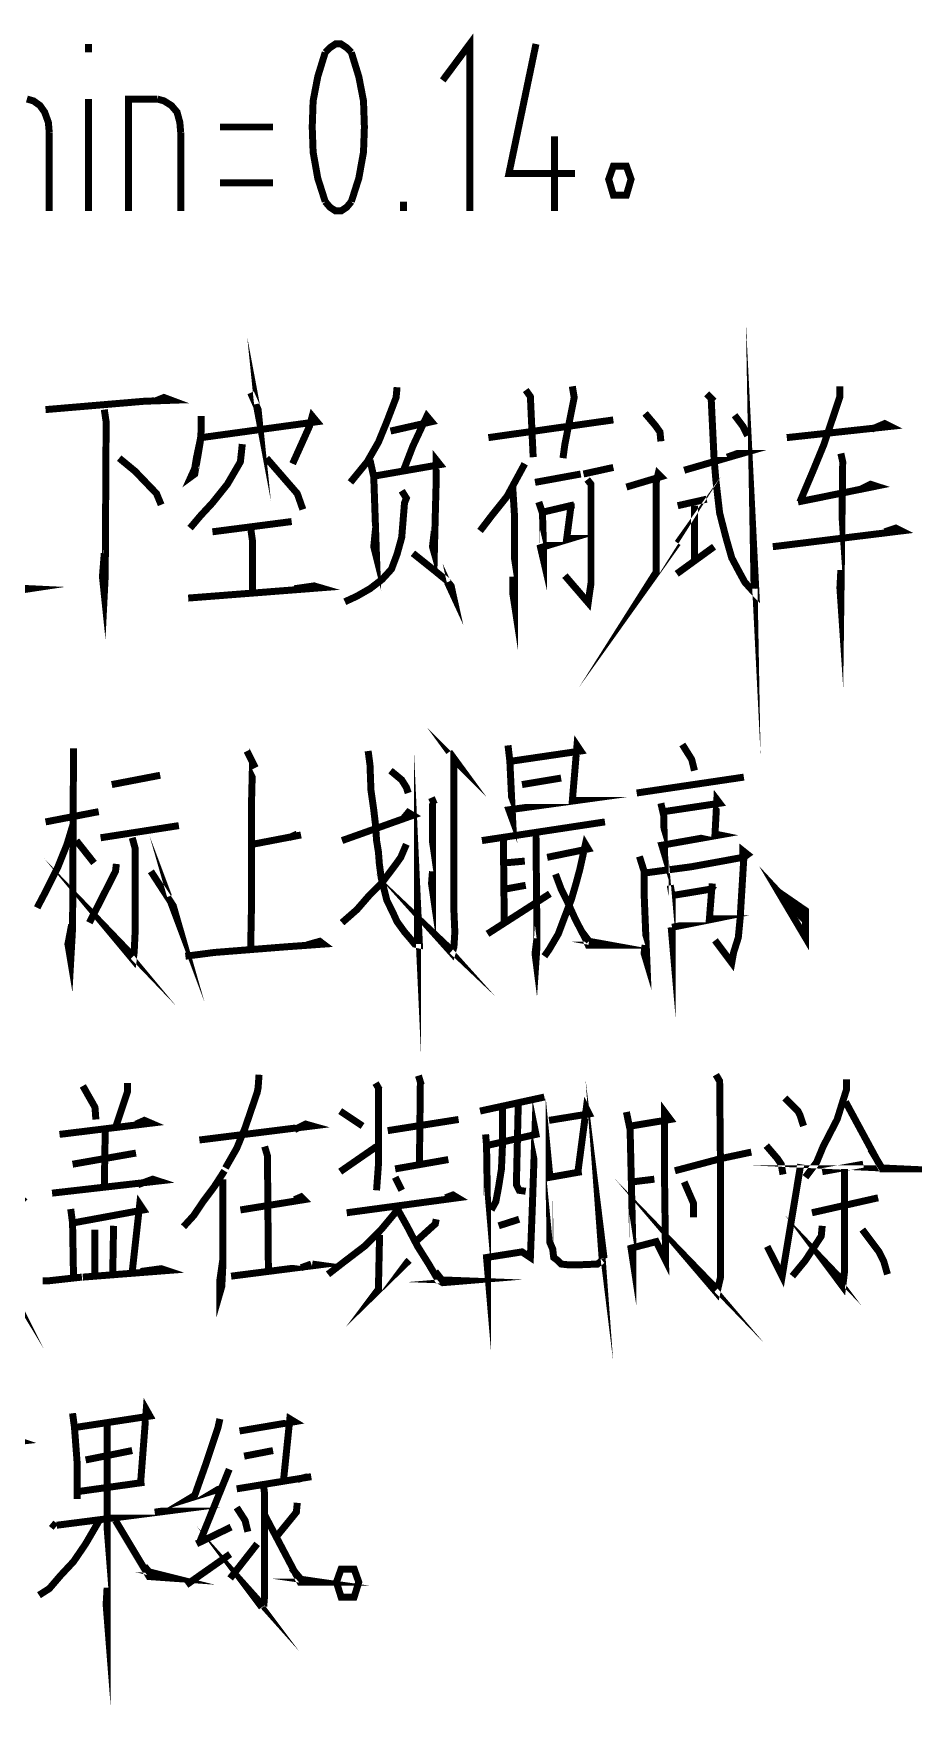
# Model space of a CAD drawing. Header units: millimetres. Extents: x -5 to 3318, y -968 to 297.
# Drawn here: x 700.1 to 747.4, y -577.6 to -487.8 of the extents above; entities that cross this region are included whole.
import ezdxf

# ---------------------------------------------------------------- set-up
doc = ezdxf.new("R2010")
doc.units = ezdxf.units.MM
doc.header["$LTSCALE"] = 0.25
doc.layers.add('P', color=7, linetype='Continuous')

msp = doc.modelspace()

# ---------------------------------------------------------------- linework, layer by layer
at = {"layer": 'P', "color": 6, "const_width": 0.37488}
for points in [[(703.1017472355215, -488.8567903483869), (703.1017472355215, -488.4052303483869)], [(717.2279072355218, -488.8567903483869), (716.9779872355216, -488.6068703483869), (716.6769472355218, -488.4052303483869), (716.3787472355216, -488.4052303483869), (716.0777072355218, -488.6068703483869), (715.8249472355219, -488.8567903483869)], [(723.5923472355216, -497.3711103483869), (723.5923472355216, -488.4052303483869), (722.1382672355217, -490.3591503483869)], [(727.1480272355216, -488.4052303483869), (725.6939472355216, -495.3689103483869), (729.2524672355216, -495.3689103483869)], [(715.8249472355219, -488.8567903483869), (715.4245072355216, -490.1575103483868), (715.1745872355218, -491.4610703483869), (715.1263072355218, -492.8640303483869), (715.1745872355218, -494.2158703483868), (715.4245072355216, -495.6188303483868), (715.8249472355219, -496.8712703483869)], [(717.2279072355218, -496.8712703483869), (717.6283472355217, -495.6188303483868), (717.8811072355215, -494.2158703483868), (717.9293872355215, -492.8640303483869), (717.8811072355215, -491.4610703483869), (717.6283472355217, -490.1575103483868), (717.2279072355218, -488.8567903483869)], [(700.9973072355215, -493.1650703483868), (700.9490272355215, -492.6141103483869), (700.7473872355217, -492.0631503483869), (700.4974672355215, -491.7109903483869), (700.1481472355217, -491.4610703483869), (699.7959872355218, -491.361670348387)], [(703.1017472355215, -497.3711103483869), (703.1017472355215, -491.361670348387)], [(705.2573072355217, -497.3711103483869), (705.2573072355217, -491.361670348387), (706.8079472355216, -491.361670348387)], [(708.0603872355218, -493.1650703483868), (708.0121072355219, -492.6141103483869), (707.8615872355217, -492.0631503483869), (707.5605472355219, -491.7109903483869), (707.1601072355215, -491.4610703483869), (706.8079472355216, -491.361670348387)], [(700.9973072355215, -493.1650703483868), (700.9973072355215, -497.3711103483869)], [(708.0603872355218, -493.1650703483868), (708.0603872355218, -497.3711103483869)], [(713.0218672355218, -492.8640303483869), (710.1648272355214, -492.8640303483869)], [(728.1505472355216, -493.3638703483869), (728.1505472355216, -497.3711103483869)], [(732.0072672355218, -494.968470348387), (732.2571872355215, -495.6699503483869), (732.0072672355218, -496.5219503483869), (731.3057872355216, -496.5219503483869), (731.0558672355219, -495.6699503483869), (731.3057872355216, -494.968470348387), (732.0072672355218, -494.968470348387)], [(710.1648272355214, -495.8687503483869), (713.0218672355218, -495.8687503483869)], [(715.8249472355219, -496.8712703483869), (716.0777072355218, -497.1723103483869), (716.3787472355216, -497.3711103483869), (716.6769472355218, -497.3711103483869), (716.9779872355216, -497.1723103483869), (717.2279072355218, -496.8712703483869)], [(720.0338272355216, -497.3711103483869), (720.0338272355216, -496.8712703483869)], [(736.5654672355217, -507.5411503483869), (736.7159872355219, -510.6481103483869), (736.8153872355215, -511.8494303483869), (737.0170272355217, -513.6017103483869), (737.3663472355215, -514.9563903483869), (737.6673872355218, -516.0071903483869), (738.0678272355217, -516.7597903483869), (738.3688672355215, -517.3107503483869), (738.8204272355215, -517.8105903483869), (738.9709472355216, -517.9611103483869), (738.8204272355215, -514.9563903483869), (738.8687072355219, -517.6600703483869)], [(711.8177072355215, -507.1407103483868), (712.2181472355219, -508.0409903483869), (712.2692672355215, -508.5436703483869), (712.1187472355218, -507.742790348387)], [(700.7985072355218, -508.0409903483869), (706.1093072355216, -507.5922703483869), (707.5605472355219, -507.5411503483869), (707.1601072355215, -507.3906303483868), (706.6602672355216, -507.5922703483869)], [(719.6845072355218, -506.8396703483868), (719.6333872355217, -507.3906303483868), (719.1335472355217, -508.6941903483869), (718.6819872355218, -509.7961103483869), (718.0799072355217, -510.8469103483869), (717.1796272355218, -511.9488303483869)], [(726.5970672355215, -506.9901903483869), (726.8469872355217, -507.3423503483868), (726.9975072355219, -510.5969903483868)], [(729.1019472355215, -506.7913903483868), (729.2013472355216, -507.3906303483868), (728.7015072355216, -509.8955103483869), (728.5992672355214, -510.6481103483869)], [(736.315547235522, -507.1918303483869), (736.7159872355219, -507.5922703483869)], [(743.478027235522, -506.7913903483868), (743.478027235522, -507.3423503483868), (742.6260272355216, -509.8955103483869), (742.0267872355216, -511.3495903483869), (741.3253072355219, -513.0024703483869)], [(703.9537472355219, -508.0409903483869), (704.0531472355215, -508.6941903483869), (704.0048672355215, -516.9585903483869), (703.9537472355219, -517.9611103483869), (703.8543472355218, -517.0097103483869), (703.9537472355219, -515.7572703483869)], [(709.1651472355215, -508.3931503483868), (709.1651472355215, -509.0946303483869), (709.1140272355219, -509.7449903483869), (708.9635072355218, -510.6481103483869), (708.8129872355216, -511.5001103483869), (708.6113472355219, -511.6477903483869), (708.8129872355216, -511.1990703483868), (708.9123872355217, -510.5969903483868), (709.1140272355219, -509.6455903483869)], [(709.1651472355215, -509.5461903483869), (715.3762272355216, -508.6941903483869), (715.1263072355218, -508.3931503483868), (714.9757872355217, -508.9441103483869), (714.0726672355217, -510.9491503483869)], [(719.3323472355219, -509.1940303483868), (721.5361872355215, -508.6941903483869), (721.2862672355218, -508.3931503483868), (720.5365072355216, -509.9949103483868), (720.0338272355216, -511.2984703483869)], [(733.0097872355218, -508.2426303483869), (733.5607472355218, -508.8929903483869), (733.8106672355216, -509.2451503483869), (733.8589472355216, -509.7449903483869)], [(737.8179072355215, -508.342030348387), (738.2694672355219, -508.9441103483869), (738.5193872355217, -509.4439503483868)], [(724.5920272355215, -509.5461903483869), (731.3057872355216, -508.5947903483869)], [(740.6238272355217, -509.5461903483869), (746.1845472355217, -508.9441103483869), (745.8835072355218, -508.7935903483869), (745.1820272355217, -509.0946303483869)], [(711.3689872355217, -509.8955103483869), (711.2667472355215, -510.8469103483869), (710.5652672355218, -512.0510703483869), (709.7643872355216, -513.0507503483868), (709.1140272355219, -513.7522303483869), (708.5630672355219, -514.405430348387)], [(704.7546272355216, -510.6481103483869), (705.6066272355215, -511.3495903483869), (706.7596672355216, -512.5509103483869), (707.0095872355218, -513.1529903483869)], [(712.6697072355219, -510.6481103483869), (714.3225872355215, -512.5509103483869), (714.6236272355218, -513.402910348387)], [(718.2304272355218, -510.7475103483869), (718.4320672355216, -511.6477903483869), (718.5825872355217, -516.0071903483869), (718.4320672355216, -515.4051103483869), (718.5314672355216, -514.405430348387)], [(718.5314672355216, -511.5995103483868), (721.9877472355215, -510.9974303483868), (721.7889472355218, -510.7475103483869), (721.7889472355218, -511.7983103483868), (721.7378272355218, -513.7039503483869), (721.6867072355217, -515.7572703483869), (721.5873072355216, -515.4051103483869), (721.6867072355217, -514.5559503483869)], [(726.5459472355215, -510.9491503483869), (725.5945472355215, -512.7014303483869), (724.7936672355218, -513.7039503483869), (724.1433072355217, -514.5559503483869)], [(729.7011872355215, -511.5001103483869), (731.3057872355216, -511.1479503483869)], [(735.1113872355218, -511.2984703483869), (738.2183472355218, -510.3981903483868), (737.9684272355216, -510.3981903483868), (737.4174672355216, -510.5969903483868)], [(743.5291472355216, -510.3981903483868), (743.6285472355216, -510.8469103483869), (743.5291472355216, -518.3615503483869), (743.478027235522, -517.6117903483869), (743.5291472355216, -516.6575503483868)], [(727.0969072355219, -511.9488303483869), (729.5535072355219, -511.5001103483869)], [(729.9028272355217, -511.7983103483868), (730.104467235522, -512.0510703483869), (730.104467235522, -515.4051103483869), (730.104467235522, -516.7597903483869), (730.104467235522, -517.3590303483869), (730.0022272355218, -518.0605103483869), (729.9539472355218, -518.4126703483869), (728.7015072355216, -516.9585903483869)], [(732.0072672355218, -512.2015903483868), (733.8589472355216, -511.6477903483869), (733.7112672355215, -511.5001103483869), (733.6090272355218, -511.9488303483869), (733.6090272355218, -516.7597903483869), (733.2597072355215, -517.3107503483869), (734.7620672355215, -515.2063103483869)], [(741.2230672355217, -513.0024703483869), (745.4319472355219, -512.1504703483869), (745.1309072355216, -512.0510703483869), (744.5316672355216, -512.3492703483869)], [(697.1405872355217, -512.2015903483868), (697.2399872355218, -512.400390348387), (697.9414672355215, -514.9563903483869), (698.3930272355219, -516.1577103483869), (698.8445872355214, -517.5095503483869), (698.9439872355215, -517.8105903483869), (699.9465072355215, -517.6600703483869), (698.9439872355215, -517.6117903483869), (698.6429472355217, -517.0097103483869)], [(719.934427235522, -512.400390348387), (720.1843472355217, -512.8008303483869), (720.0849472355217, -513.0507503483868), (719.934427235522, -514.9052703483869), (719.6845072355218, -515.8083903483869), (719.3834672355215, -516.6092703483869), (718.8807872355219, -517.1602303483869), (718.2304272355218, -517.6600703483869), (717.5289472355216, -518.0605103483869), (716.8785872355215, -518.3615503483869)], [(725.8955872355218, -512.1504703483869), (725.9949872355219, -513.7522303483869), (725.9949872355219, -516.3082303483869), (725.9949872355219, -518.5120703483869), (725.8955872355218, -517.8617103483869), (725.8955872355218, -517.0097103483869)], [(734.7620672355215, -513.2012703483869), (736.315547235522, -512.8519503483869)], [(727.2985472355217, -513.0024703483869), (727.4973472355218, -513.6017103483869), (727.5484672355215, -515.4051103483869), (727.5484672355215, -516.1065903483868), (727.3979472355218, -515.456230348387), (729.0508272355219, -514.9563903483869), (728.8009072355217, -514.9563903483869), (729.0508272355219, -513.0507503483868)], [(729.2013472355216, -513.1529903483869), (727.4973472355218, -513.5534303483869)], [(735.6623472355218, -513.2012703483869), (735.6623472355218, -516.1065903483868)], [(709.7643872355216, -514.6042303483869), (714.0215472355217, -514.0532703483868)], [(711.8177072355215, -514.405430348387), (711.9199472355217, -515.1069103483869), (711.9199472355217, -517.8105903483869)], [(739.8712272355215, -515.4051103483869), (746.7837872355217, -514.5559503483869), (746.4827472355219, -514.405430348387), (745.8835072355218, -514.6042303483869)], [(734.7109472355214, -516.8591903483868), (736.7159872355219, -515.4051103483869)], [(720.5365072355216, -515.7572703483869), (721.7889472355218, -516.7597903483869), (722.3399072355214, -517.2085103483869), (722.5898272355216, -517.5095503483869), (722.6892272355217, -517.9611103483869), (722.3881872355219, -517.3107503483869)], [(708.4636672355218, -518.1627503483869), (715.5750272355217, -517.6117903483869), (715.2257072355214, -517.5095503483869), (714.1720672355218, -517.6600703483869)], [(722.4875872355219, -526.4271503483869), (722.8908672355219, -526.9781103483868), (722.7403472355218, -526.8275903483868), (722.7403472355218, -534.9925903483869), (722.7886272355217, -536.0945103483868), (722.7403472355218, -536.8953903483869), (722.6381072355216, -537.2475503483869), (721.7378272355218, -536.2450303483869), (722.6381072355216, -537.0970303483869)], [(702.3008672355218, -526.2255103483869), (702.2497472355217, -535.895710348387), (702.1503472355216, -537.6479903483869), (701.9998272355215, -536.7477103483868), (702.2014672355217, -535.694070348387)], [(711.6189072355219, -526.3760303483868), (712.0704672355218, -527.2791503483869), (711.9199472355217, -526.9781103483868), (711.8688272355216, -528.9831503483869), (711.8688272355216, -534.3933503483869), (711.8177072355215, -537.0459103483869)], [(718.1310272355217, -526.3760303483868), (718.2304272355218, -527.1286303483869), (718.2815472355214, -528.4804703483869), (718.4320672355216, -529.5341103483869), (718.5314672355216, -530.3832703483869), (718.5825872355217, -531.1869903483869), (718.6819872355218, -531.7862303483869), (718.7331072355219, -532.4394303483868), (718.8325072355219, -533.1891903483869), (719.1335472355217, -534.3933503483869), (719.4317472355215, -534.9925903483869), (719.6845072355218, -535.5435503483868), (720.0849472355217, -536.0945103483868), (720.3859872355215, -536.4466703483869), (720.6359072355217, -536.7477103483868), (720.8858272355219, -536.7959903483869), (720.7864272355218, -534.6432703483869), (720.7864272355218, -536.7477103483868)], [(725.6456672355216, -526.0749903483869), (725.7450672355217, -526.9269903483869), (725.8955872355218, -530.0850703483869), (725.6939472355216, -529.5341103483869), (729.3518672355217, -529.031430348387), (729.1019472355215, -529.031430348387), (729.3518672355217, -526.0749903483869), (729.5535072355219, -526.3760303483868), (725.7961872355218, -526.9269903483869)], [(735.0119872355217, -526.0267103483869), (735.5146672355218, -526.8275903483868), (735.6623472355218, -527.4296703483869)], [(704.3541872355217, -528.1794303483869), (706.9584672355218, -527.6795903483869)], [(719.3323472355219, -527.4296703483869), (719.934427235522, -527.9295103483869), (720.1843472355217, -528.3299503483869), (720.2837472355218, -528.6309903483868)], [(726.3954272355218, -528.1794303483869), (728.4998672355218, -527.8301103483868)], [(732.5582272355218, -528.6309903483868), (738.3177472355219, -527.778990348387)], [(721.5361872355215, -528.8809103483868), (721.6867072355217, -529.233070348387)], [(733.8589472355216, -529.1819503483869), (734.0094672355217, -529.832310348387), (734.0605872355218, -531.9367503483869), (733.9100672355216, -531.4369103483868), (737.0170272355217, -530.8859503483868), (736.7671072355215, -530.834830348387), (736.8665072355216, -528.9831503483869), (737.0170272355217, -529.1819503483869), (734.0094672355217, -529.6335103483868)], [(700.7985072355218, -530.1844703483869), (703.6527072355216, -529.6335103483868)], [(716.7280672355218, -531.1869903483869), (720.5365072355216, -529.832310348387), (720.2837472355218, -529.6817903483869), (720.0338272355216, -529.9828303483869)], [(721.5873072355216, -529.1819503483869), (721.5873072355216, -533.842390348387), (721.5361872355215, -533.4902303483868), (721.5873072355216, -532.839870348387)], [(702.3008672355218, -530.235590348387), (701.9515472355215, -531.3857903483869), (701.4488672355219, -532.6382303483869), (700.8467872355218, -533.842390348387), (700.3469472355218, -534.7937903483869)], [(703.7549472355217, -531.036470348387), (707.9609872355218, -530.3832703483869)], [(711.9199472355217, -531.3857903483869), (714.5242272355217, -530.8859503483868)], [(714.3225872355215, -530.834830348387), (713.8738672355216, -531.036470348387)], [(724.2427072355217, -531.1869903483869), (730.8542272355216, -530.1844703483869)], [(727.1480272355216, -530.834830348387), (727.1991472355217, -536.2450303483869), (727.1991472355217, -536.8953903483869), (727.1480272355216, -537.6479903483869), (727.0969072355219, -537.2475503483869), (727.1991472355217, -536.4466703483869)], [(705.4561072355218, -531.036470348387), (705.6066272355215, -531.5874303483869), (705.6066272355215, -536.1967503483869), (705.5583472355215, -537.1964303483869), (705.5072272355219, -537.5968703483868), (704.2547872355217, -536.0945103483868), (705.5072272355219, -537.3980703483869)], [(702.4513872355219, -531.1869903483869), (703.4027872355218, -532.3883103483869)], [(706.4586272355218, -532.839870348387), (707.6599472355219, -534.6915503483868), (707.8615872355217, -535.3930303483869), (707.4100272355217, -534.1917103483869)], [(720.1843472355217, -531.3857903483869), (719.8833072355219, -532.0872703483869), (719.6333872355217, -532.4394303483868), (718.8807872355219, -533.4391103483869), (718.1821472355218, -534.1405903483869), (717.5289472355216, -534.893190348387), (716.7280672355218, -535.5946703483869)], [(725.3957472355214, -531.036470348387), (725.4440272355218, -535.5435503483868)], [(727.7501072355217, -532.0872703483869), (729.9539472355218, -531.6357103483869), (729.8034272355217, -531.3857903483869), (729.5023872355218, -532.7376303483869), (729.3007472355216, -533.4902303483868), (729.0508272355219, -534.3422303483869), (728.6503872355215, -535.3930303483869), (728.3493472355217, -536.1967503483869), (727.8495072355217, -537.0459103483869), (727.5995872355215, -537.3980703483869)], [(732.9075472355216, -532.9392703483869), (735.5146672355218, -532.5899503483869), (738.2694672355219, -532.0872703483869), (738.2694672355219, -531.7379503483869), (738.5193872355217, -531.9367503483869), (738.3177472355219, -532.0872703483869), (738.1189472355218, -535.3447503483869), (738.0195472355217, -536.3955503483869), (737.7667872355219, -537.1964303483869), (737.6673872355218, -537.747390348387), (736.7671072355215, -536.5460703483868)], [(704.6041072355215, -532.4394303483868), (704.5558272355215, -532.839870348387), (703.1528672355216, -535.5946703483869)], [(725.4440272355218, -532.3883103483869), (726.5459472355215, -532.2889103483869)], [(733.0097872355218, -536.7959903483869), (732.9586672355217, -537.2475503483869), (733.1091872355219, -537.747390348387), (732.9586672355217, -534.0411903483869), (732.9586672355217, -532.839870348387), (732.7087472355215, -532.038990348387)], [(734.3616272355216, -533.5896303483869), (734.4610272355217, -534.1405903483869), (734.4610272355217, -536.3955503483869), (734.4127472355217, -535.8445903483869)], [(725.4951472355215, -533.7912703483869), (726.5970672355215, -533.5896303483869)], [(728.1988272355215, -532.9903903483869), (728.4998672355218, -533.7912703483869), (728.8009072355217, -534.3933503483869), (729.2524672355216, -535.3930303483869), (729.8517072355216, -536.5460703483868), (729.9539472355218, -536.7959903483869), (731.1041472355219, -536.7959903483869), (730.0022272355218, -536.5971903483869)], [(734.4610272355217, -535.8445903483869), (736.7159872355219, -535.3930303483869), (736.4660672355217, -535.3930303483869), (736.6165872355218, -533.4902303483868)], [(736.7159872355219, -533.5896303483869), (736.5654672355217, -533.7912703483869), (734.4610272355217, -534.1405903483869)], [(741.5752272355217, -535.4441503483869), (740.1722672355218, -533.9417903483868), (741.6263472355217, -536.3955503483869), (741.6263472355217, -534.9443103483868), (740.1722672355218, -533.9417903483868)], [(724.5437472355216, -536.1967503483869), (727.8977872355217, -534.0411903483869)], [(729.5535072355219, -535.9951103483869), (730.0022272355218, -536.5971903483869)], [(708.3131472355217, -537.3980703483869), (709.8637872355216, -537.1964303483869), (713.6722272355219, -536.8953903483869), (715.7255472355218, -536.7477103483868), (715.5267472355217, -536.5971903483869), (714.8252672355216, -536.7959903483869)], [(702.8007072355217, -544.3617503483869), (703.4539072355219, -545.5119503483869), (703.5021872355219, -546.1651503483869)], [(705.2061872355216, -544.2112303483868), (705.2061872355216, -544.6627903483869), (704.5558272355215, -546.6138703483869)], [(712.2692672355215, -543.7596703483869), (712.2181472355219, -544.4611503483869), (712.1698672355215, -544.7110703483869), (711.5195072355218, -546.6138703483869), (711.0679472355218, -547.7157903483869), (710.4658672355217, -548.7694303483869)], [(718.5314672355216, -544.2112303483868), (718.7331072355219, -544.5605503483869)], [(720.8347072355218, -543.810790348387), (720.9852272355215, -544.3106303483869)], [(720.9369472355215, -544.1089903483869), (720.8858272355219, -548.5677903483869)], [(730.8059472355217, -553.6286703483869), (730.5531872355218, -551.5753503483869), (730.7037072355215, -553.6286703483869)], [(736.8153872355215, -543.7596703483869), (737.0170272355217, -544.1089903483869), (737.0653072355217, -549.1698703483869), (737.0653072355217, -552.3762303483868), (737.0653072355217, -554.6311903483869), (736.8665072355216, -555.4831903483869), (735.4124272355216, -553.7791903483869), (736.8665072355216, -555.2815503483869)], [(743.8301872355219, -544.0095903483868), (743.8301872355219, -544.5605503483869), (743.3275072355218, -546.1651503483869), (742.5777472355217, -547.6163903483869), (742.2255872355217, -548.468390348387), (741.6263472355217, -549.269270348387)], [(718.6819872355218, -544.4611503483869), (718.6819872355218, -548.6189103483869), (718.5825872355217, -549.9707503483869)], [(724.1433072355217, -545.7135903483869), (727.5995872355215, -544.9609903483869)], [(729.6017872355219, -548.9682303483869), (727.8977872355217, -549.269270348387), (727.8495072355217, -548.7694303483869), (727.8495072355217, -549.6697103483868), (727.8977872355217, -552.1745903483869), (727.8977872355217, -552.7766703483869), (728.0483072355219, -553.125990348387), (728.099427235522, -553.5775503483869), (728.3010672355217, -553.7280703483868), (728.4998672355218, -553.9297103483868), (728.9514272355218, -553.9779903483868), (729.3007472355216, -553.9779903483868), (730.4537872355218, -553.9297103483868), (730.7037072355215, -553.7280703483868)], [(727.8495072355217, -546.213430348387), (730.0022272355218, -545.8641103483869), (729.8517072355216, -545.5630703483869), (729.4029872355218, -548.9682303483869)], [(743.7790672355218, -545.2137503483868), (745.7329872355217, -548.8205503483869), (746.8349072355218, -548.8205503483869), (745.7329872355217, -548.7694303483869), (745.1309072355216, -547.7669103483869)], [(740.5215872355216, -545.0121103483868), (741.2230672355217, -545.7135903483869), (741.3253072355219, -545.9123903483869), (741.5241072355216, -546.5144703483869)], [(716.6286672355218, -545.7135903483869), (717.8299872355219, -546.5144703483869)], [(719.1818272355217, -546.7643903483869), (722.990267235522, -546.1651503483869)], [(724.4415072355218, -546.9660303483869), (724.4926272355215, -547.5681103483869), (724.5437472355216, -550.8738703483868), (724.5437472355216, -551.7741503483869), (724.5437472355216, -554.1796303483869), (724.4926272355215, -553.5775503483869), (726.3954272355218, -553.2765103483869), (726.8469872355217, -553.5775503483869), (726.9463872355218, -551.0243903483869), (727.0969072355219, -546.7161103483869), (727.1480272355216, -546.9660303483869), (724.4926272355215, -547.5681103483869)], [(725.3446272355218, -545.5119503483869), (725.3446272355218, -547.6163903483869), (725.2935072355217, -548.8205503483869), (725.1429872355216, -549.7719503483869), (724.9924672355219, -550.5728303483869), (724.7425472355217, -551.0243903483869)], [(726.1966272355216, -545.3131503483869), (726.0943872355219, -549.6697103483868), (726.2449072355216, -549.9707503483869), (726.5970672355215, -550.0218703483869)], [(732.0072672355218, -545.7647103483869), (732.2060672355219, -546.7161103483869), (732.3565872355216, -553.0777103483869), (732.3565872355216, -553.7280703483868), (732.2571872355215, -553.0777103483869), (733.6090272355218, -552.7255503483868), (734.1117072355219, -553.7280703483868), (734.0605872355218, -549.6697103483868), (734.0605872355218, -545.7647103483869), (734.3616272355216, -546.1651503483869), (732.2571872355215, -546.5144703483869)], [(701.5482672355215, -546.9660303483869), (706.4586272355218, -546.3639503483869), (706.1093072355216, -546.213430348387), (705.6577472355216, -546.4150703483868)], [(704.0048672355215, -546.7643903483869), (703.9537472355219, -549.8202303483869)], [(709.0629072355218, -547.2670703483868), (715.1263072355218, -546.5144703483869), (714.7741472355219, -546.4150703483868), (714.1720672355218, -546.7161103483869)], [(705.6577472355216, -547.9685503483869), (702.2497472355217, -548.5677903483869)], [(712.5703072355218, -547.6163903483869), (712.7208272355219, -548.1190703483869), (712.7719472355216, -554.2790303483869)], [(716.6286672355218, -548.9682303483869), (718.5825872355217, -547.6163903483869)], [(734.6115472355218, -548.9199503483869), (737.0653072355217, -548.2695903483868), (738.7181872355218, -547.9174303483869)], [(739.5219072355217, -547.5681103483869), (740.1211472355217, -548.2695903483868), (740.3227872355219, -548.5677903483869), (740.422187235522, -549.1187503483869)], [(719.5822672355216, -548.8205503483869), (722.4393072355215, -548.3178703483869)], [(739.5701872355216, -552.9783103483869), (740.3739072355215, -554.5800703483869), (741.3735872355219, -548.5677903483869)], [(743.7279472355217, -548.8205503483869), (743.7279472355217, -554.330150348387), (743.6285472355216, -555.131030348387), (742.5777472355217, -553.7280703483868), (743.6285472355216, -554.8299903483869), (743.7279472355217, -554.330150348387)], [(744.7304672355217, -548.5677903483869), (742.5266272355216, -548.9682303483869)], [(701.1478272355216, -550.1212703483869), (706.8590672355217, -549.470910348387), (706.5580272355219, -549.3715103483869), (705.7571472355216, -549.6697103483868)], [(710.4147472355216, -548.9199503483869), (709.8637872355216, -549.7719503483869), (709.2645472355216, -550.5728303483869), (708.7618672355215, -551.3225903483869), (708.2109072355215, -551.9246703483868)], [(710.3153472355216, -549.3715103483869), (710.3153472355216, -554.1796303483869), (710.2670672355216, -555.131030348387), (710.1648272355214, -555.4831903483869), (710.1648272355214, -554.7817103483869), (710.3153472355216, -553.7280703483868)], [(719.5822672355216, -549.269270348387), (719.934427235522, -549.9707503483869)], [(732.3083072355216, -549.5191903483869), (733.5096272355217, -549.3715103483869)], [(735.1113872355218, -549.5191903483869), (735.6140672355218, -550.6722303483868), (735.6140672355218, -551.4248303483869)], [(695.7376272355218, -551.1749103483869), (699.3444272355218, -550.6722303483868), (699.5460672355216, -550.473430348387), (699.3444272355218, -550.3229103483868), (699.2450272355218, -553.0777103483869), (699.2450272355218, -554.128510348387), (699.1456272355217, -554.9805103483868), (698.9951072355216, -555.4831903483869), (698.3930272355219, -554.2790303483869), (698.9951072355216, -555.2815503483869)], [(702.2497472355217, -551.7258703483869), (706.0581872355215, -551.0243903483869), (705.8565472355217, -550.7233503483869), (705.4561072355218, -554.330150348387)], [(711.2667472355215, -551.0243903483869), (714.6747472355219, -550.473430348387), (714.5242272355217, -550.3229103483868), (714.1720672355218, -550.473430348387)], [(716.9779872355216, -551.1749103483869), (722.9391472355219, -550.3711903483869), (722.6892272355217, -550.2206703483869), (722.2887872355218, -550.3711903483869)], [(745.5313472355215, -550.3711903483869), (741.9756672355215, -551.1749103483869)], [(702.1503472355216, -550.9732703483869), (702.2497472355217, -551.7258703483869), (702.3008672355218, -554.6311903483869)], [(719.7327872355218, -550.7233503483869), (719.5822672355216, -551.1749103483869), (718.8325072355219, -552.0751903483869), (717.9293872355215, -552.9783103483869), (716.8785872355215, -553.7791903483869), (715.9754672355216, -554.4806703483869)], [(719.7327872355218, -551.0243903483869), (720.2354672355218, -551.9246703483868), (720.7864272355218, -552.9783103483869), (721.3856672355219, -553.9297103483868), (721.8883472355219, -554.7817103483869), (722.1382672355217, -554.929390348387), (723.3395872355218, -554.8299903483869), (722.0871472355216, -554.7817103483869), (721.7378272355218, -554.330150348387)], [(721.7889472355218, -551.5242303483869), (721.7378272355218, -551.7741503483869), (720.6841872355217, -552.7255503483868)], [(726.2449072355216, -551.5242303483869), (725.1429872355216, -551.8763903483868)], [(703.4539072355219, -552.0751903483869), (703.4539072355219, -554.5800703483869)], [(704.4535872355218, -551.8763903483868), (704.4053072355218, -554.5800703483869)], [(718.7331072355219, -552.3762303483868), (718.7331072355219, -552.9271903483868), (718.6819872355218, -555.2815503483869), (718.5314672355216, -555.4831903483869), (720.3348672355219, -553.7280703483868)], [(742.5266272355216, -551.8763903483868), (742.475507235522, -552.4273503483869), (741.6263472355217, -553.7280703483868), (740.9248672355216, -554.5800703483869)], [(744.6793472355216, -552.0751903483869), (745.5824672355216, -553.2765103483869), (745.8323872355218, -553.7791903483869), (746.0340272355215, -554.4806703483869)], [(702.8007072355217, -554.6311903483869), (707.3106272355217, -554.2790303483869), (707.0095872355218, -554.1796303483869), (705.9076672355218, -554.330150348387)], [(710.7669072355216, -554.5800703483869), (715.4756272355216, -553.9779903483868), (715.1263072355218, -553.9297103483868)], [(715.0751872355218, -553.9297103483868), (714.5242272355217, -554.128510348387)], [(700.6479872355217, -554.8299903483869), (700.9490272355215, -554.8299903483869), (702.7524272355217, -554.6311903483869)], [(705.9076672355218, -565.6503903483868), (706.2087072355216, -561.7425503483869), (706.4075072355217, -562.0947103483869), (702.4513872355219, -562.6967903483869)], [(702.2497472355217, -561.9441903483869), (702.3519872355218, -562.6967903483869), (702.5025072355215, -564.6989903483868), (702.5025072355215, -566.5535103483869), (702.5025072355215, -566.1530703483869), (706.1093072355216, -565.6503903483868)], [(710.1648272355214, -562.2452303483869), (710.0654272355218, -562.6967903483869), (709.3639472355217, -564.7983903483869), (708.8129872355216, -566.3518703483869), (708.5630672355219, -566.5023903483868), (710.1648272355214, -566.0025503483869)], [(711.2184672355215, -562.8955903483869), (714.1720672355218, -562.3957503483869), (713.9221472355216, -562.2452303483869), (713.5728272355218, -565.6503903483868)], [(704.1042672355215, -562.4951503483869), (704.1042672355215, -572.8639903483869), (704.0531472355215, -572.2136303483869), (704.1042672355215, -571.3105103483869)], [(693.0339472355217, -563.9463903483869), (693.3349872355216, -564.1480303483869), (696.3397072355219, -563.7987103483869), (699.446667235522, -563.4465503483868), (698.9951072355216, -563.2960303483869), (698.0437072355217, -563.5970703483869)], [(705.4561072355218, -563.9463903483869), (702.9512272355219, -564.4490703483868)], [(713.0218672355218, -563.9463903483869), (711.4683872355217, -564.2474303483868)], [(710.667507235522, -564.9489103483869), (709.0629072355218, -568.907870348387)], [(711.0679472355218, -566.0025503483869), (715.0751872355218, -565.3493503483869)], [(712.5191872355217, -565.9003103483869), (712.5703072355218, -566.3035903483869), (712.5703072355218, -571.713790348387), (712.5191872355217, -572.3130303483869)], [(714.8735472355215, -565.3493503483869), (714.3225872355215, -565.4998703483868)], [(714.3225872355215, -566.7523103483869), (714.2743072355215, -567.2549903483869), (713.1723872355219, -568.6068303483869)], [(701.3977472355218, -567.9564703483869), (707.2595072355216, -567.2038703483869), (707.0095872355218, -567.2038703483869), (706.6602672355216, -567.2549903483869)], [(704.5558272355215, -567.703710348387), (706.3592272355218, -570.711270348387), (707.7621872355217, -570.8106703483868), (706.3592272355218, -570.4613503483869), (706.1093072355216, -570.1603103483869)], [(711.0679472355218, -567.0022303483869), (711.5195072355218, -567.703710348387), (711.6671872355219, -568.3057903483868)], [(712.5703072355218, -567.4055103483869), (714.4731072355216, -571.0123103483869), (715.5750272355217, -571.0123103483869), (714.5242272355217, -570.8617903483869), (714.0215472355217, -570.2597103483869)], [(703.6527072355216, -567.7548303483869), (702.9512272355219, -568.9561503483869), (702.3008672355218, -569.9103903483868), (701.5993872355216, -570.6601503483869), (700.9973072355215, -571.3616303483868), (700.4463472355219, -571.713790348387)], [(701.0995472355216, -567.8542303483869), (701.3494672355218, -568.0558703483869)], [(708.9123872355217, -568.9561503483869), (710.7669072355216, -568.0558703483869)], [(712.4197872355217, -572.3641503483868), (711.6671872355219, -571.3616303483868), (712.5191872355217, -572.3130303483869)], [(708.3614272355217, -571.1599903483868), (710.7157872355219, -569.5071103483868)], [(710.7157872355219, -570.8106703483868), (712.1698672355215, -568.9561503483869)], [(717.3784272355215, -570.3108303483868), (717.6283472355217, -571.0123103483869), (717.3784272355215, -571.8131903483868), (716.6769472355218, -571.8131903483868), (716.4270272355216, -571.0123103483869), (716.6769472355218, -570.3108303483868), (717.3784272355215, -570.3108303483868)]]:
    msp.add_lwpolyline(points, dxfattribs=at)

doc.saveas('drawing.dxf')
